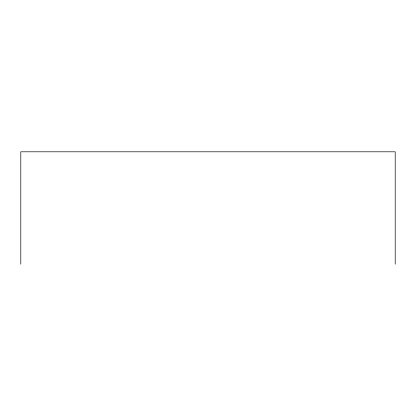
<?xml version="1.0" encoding="UTF-8"?>
<svg xmlns="http://www.w3.org/2000/svg" width="416" height="416" viewBox="0 0 416 416"><rect width="100%" height="100%" fill="white"/><g stroke="black" fill="none" stroke-linecap="round" stroke-linejoin="round"><path stroke-width="0.62" d="M395.2 264.196L395.2 151.804L20.8 151.804L20.8 264.196"/></g></svg>
